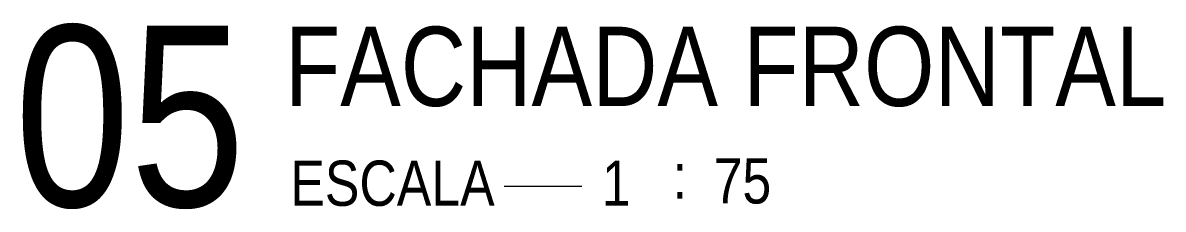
# Model space of a CAD drawing. Header units: millimetres. Extents: x -6300 to 1991, y -4770 to 4545.
# Drawn here: x 1438.146 to 1442.272, y 118.813 to 119.486 of the extents above; entities that cross this region are included whole.
import ezdxf
from ezdxf.enums import TextEntityAlignment as Align

# ---------------------------------------------------------------- set-up
doc = ezdxf.new("R2010")
doc.units = ezdxf.units.MM
doc.header["$LTSCALE"] = 20
doc.header["$MEASUREMENT"] = 0
doc.layers.get('0').update_dxf_attribs({"linetype": 'CONTINUOUS'})
doc.layers.add('E-txt-g', color=3, linetype='CONTINUOUS')
doc.layers.add('E-TXT-Y', color=2, linetype='CONTINUOUS')
doc.layers.add('E-Txt-W', color=7, linetype='CONTINUOUS', lineweight=20)
doc.styles.add('F2', font='ARIALN.TTF')

# ---------------------------------------------------------------- blocks, each defined once
blk = doc.blocks.new('IND_DES')
at = {"layer": 'E-Txt-W', "color": 7}
blk.add_line((0.0269, -0.2428), (0.1984, -0.2428), dxfattribs=at)
at = {"layer": 'E-txt-g', "color": 7, "style": 'F2'}
for s, p in [('ESCALA', (-0.4463, -0.2864)), ('1', (0.2426, -0.2864)), (':', (0.3988, -0.2706))]:
    blk.add_text(s, height=0.1, dxfattribs=at).set_placement(p)
blk.add_attdef('ESCALA', (0.4897, -0.2812), '', height=0.1, dxfattribs=at)
at = {"layer": 'E-Txt-W', "color": 6, "style": 'F2'}
blk.add_attdef('00', text='', height=0.4, dxfattribs=at).set_placement((-0.7083, -0.2881), align=Align.CENTER)
at = {"layer": 'E-TXT-Y', "color": 7, "style": 'F2'}
for tag, p in [('PROJETO', (-0.4563, 0.1829)), ('DESENHO', (-0.4582, -0.0658))]:
    blk.add_attdef(tag, p, '', height=0.175, dxfattribs=at)

msp = doc.modelspace()

# ---------------------------------------------------------------- block references
ref = msp.add_blockref('IND_DES', (1439.8444, 119.2935), dxfattribs=dict(xscale=1.636240131907927, yscale=1.636240131907927, zscale=1.636240131907927))
ref.add_attrib('00', '05', dxfattribs={"layer": 'E-Txt-W', "height": 0.6545, "style": 'F2'}).set_placement((1438.5339, 118.8221), align=Align.CENTER)
ref.add_attrib('DESENHO', 'FACHADA FRONTAL', (1439.0947, 119.1858), dxfattribs={"layer": 'E-TXT-Y', "color": 2, "height": 0.286342, "style": 'F2'})
ref.add_attrib('ESCALA', '75', (1440.6457, 118.8333), dxfattribs={"layer": 'E-txt-g', "color": 7, "height": 0.16362, "style": 'F2'})

doc.saveas('drawing.dxf')
